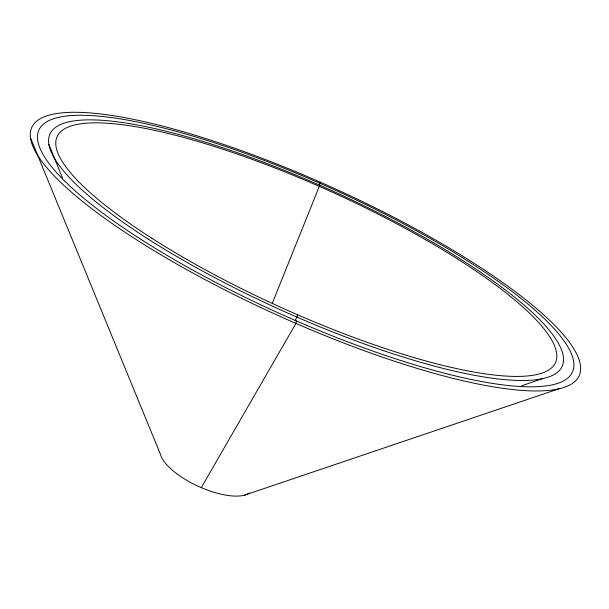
<?xml version="1.0" encoding="UTF-8"?>
<svg xmlns="http://www.w3.org/2000/svg" width="609" height="609" viewBox="0 0 609 609"><rect width="100%" height="100%" fill="white"/><g stroke="black" fill="none" stroke-linecap="round" stroke-linejoin="round"><path stroke-width="0.91" d="M296.385 320.897L295.951 323.394L201.282 487.642M297.451 314.693L297.032 317.122L295.152 320.41M319.778 185.235L272.451 302.879M320.311 182.152L319.39 185.121M521.609 385.794L542.292 378.676M244.498 495.17L559.115 388.732M30.45 137.695L160.35 454.048A50.227 19.183 24.5 0 0 200.369 487.246A50.227 19.183 24.5 0 0 249.492 492.909M48.88 144.424L62.476 177.919M151.877 238.271A273.631 63.077 24.4 0 0 554.396 364.624A273.631 63.077 24.4 0 0 212.632 145.947A273.631 63.077 24.4 0 0 151.877 238.271M148.284 239.139A281.213 64.874 24.4 0 0 561.209 368.102A281.213 64.874 24.4 0 0 208.727 143.237A281.213 64.874 24.4 0 0 148.284 239.139M142.841 240.57A292.906 67.652 24.4 0 0 571.706 373.469A292.906 67.652 24.4 0 0 202.584 139.035A292.906 67.652 24.4 0 0 142.841 240.57M139.347 241.567A300.534 69.472 24.4 0 0 578.55 376.963A300.534 69.472 24.4 0 0 198.504 136.294A300.534 69.472 24.4 0 0 139.347 241.567"/></g></svg>
